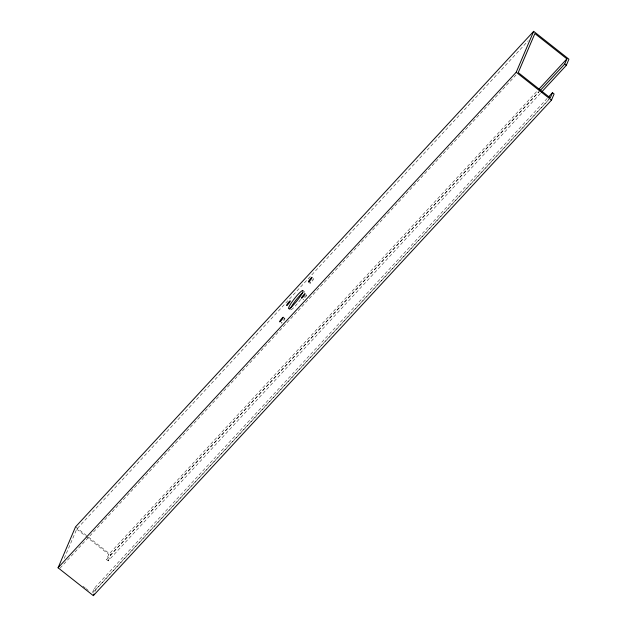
<?xml version="1.0" encoding="UTF-8"?>
<svg xmlns="http://www.w3.org/2000/svg" width="627" height="627" viewBox="0 0 627 627"><rect width="100%" height="100%" fill="white"/><g stroke="black" fill="none" stroke-linecap="round" stroke-linejoin="round"><path stroke-width="0.47" stroke-dasharray="3.13 2.35" d="M64.252 558.375L76.737 529.11L528.224 40.763M547.159 98.447L94.34 588.236L92.122 593.424L550.263 97.89M540.388 93.392L108.173 560.883L106.551 559.597L108.769 554.401L536.986 91.228M95.218 591.269L95.962 589.513L548.782 99.732M108.173 560.883L110.791 554.746L539.008 91.573M60.09 568.133L516.24 74.754M106.551 559.597L539.424 91.393M308.453 281.923L310.075 283.2M288.718 308.633L290.34 309.918M283.279 317.223L284.901 318.508M75.514 526.884L110.791 554.746M76.737 529.11L85.123 535.732M85.883 536.336L108.769 554.401M94.34 588.236L95.962 589.513M82.968 586.198L85.256 588.008M86.024 588.612L88.313 590.415M300.654 299.455A11.537 1.677 -51.7 0 1 290.23 309.354M304.032 291.845A11.537 1.677 -51.7 0 1 304.738 292.354M284.462 318.72A2.955 0.431 -51.7 0 1 284.454 319.652A2.955 0.431 -51.7 0 1 281.946 322.74A2.955 0.431 -51.7 0 1 281.523 322.341M283.655 319.504A2.955 0.431 -51.7 0 1 284.094 319.049M313.508 278.592A2.955 0.431 -51.7 0 1 312.089 281.304A2.955 0.431 -51.7 0 1 310.091 282.824M310.287 282.432A2.955 0.431 -51.7 0 1 310.592 281.923M311.917 280.144A2.955 0.431 -51.7 0 1 312.403 279.595M306.391 295.043A2.955 0.431 -51.7 0 1 305.357 297.347A2.955 0.431 -51.7 0 1 303.06 299.345M304.213 297.425A2.955 0.431 -51.7 0 1 305.169 296.242M305.639 295.725A2.955 0.431 -51.7 0 1 306.054 295.317"/><path stroke-width="0.94" d="M548.492 97.013L552.481 92.694L554.103 93.979L551.486 100.116L93.345 595.65L58.068 567.796L75.514 526.884L533.655 31.35L568.932 59.204L566.314 65.341L541.712 91.957M93.345 595.65L94.089 593.894M58.068 567.796L516.209 72.254L533.655 31.35M552.481 92.694L550.263 97.89L518.231 72.599L534.878 33.576L566.91 58.867L564.692 64.064L540.09 90.672M538.985 89.073L566.91 58.867M564.692 64.064L566.314 65.341M516.209 72.254L551.486 100.116M290.614 308.21A11.537 1.677 -51.7 0 1 302.99 292.511M291.774 306.674A11.537 1.677 -51.7 0 0 303.115 291.069A11.537 1.677 -51.7 0 0 292.691 300.968A11.537 1.677 -51.7 0 0 291.774 306.674M309.291 281.327A2.955 0.431 -51.7 0 0 312.121 277.377A2.955 0.431 -51.7 0 0 309.362 280.073A2.955 0.431 -51.7 0 0 309.291 281.327M302.543 297.464A2.955 0.431 -51.7 0 0 305.13 293.655A2.955 0.431 -51.7 0 0 302.167 296.743A2.955 0.431 -51.7 0 0 302.543 297.464M280.457 321.33A2.955 0.431 -51.7 0 0 283.326 317.356A2.955 0.431 -51.7 0 0 280.614 319.966A2.955 0.431 -51.7 0 0 280.457 321.33M287.574 304.832A2.955 0.431 -51.7 0 0 290.301 300.936A2.955 0.431 -51.7 0 0 287.448 303.797A2.955 0.431 -51.7 0 0 287.574 304.832"/></g></svg>
